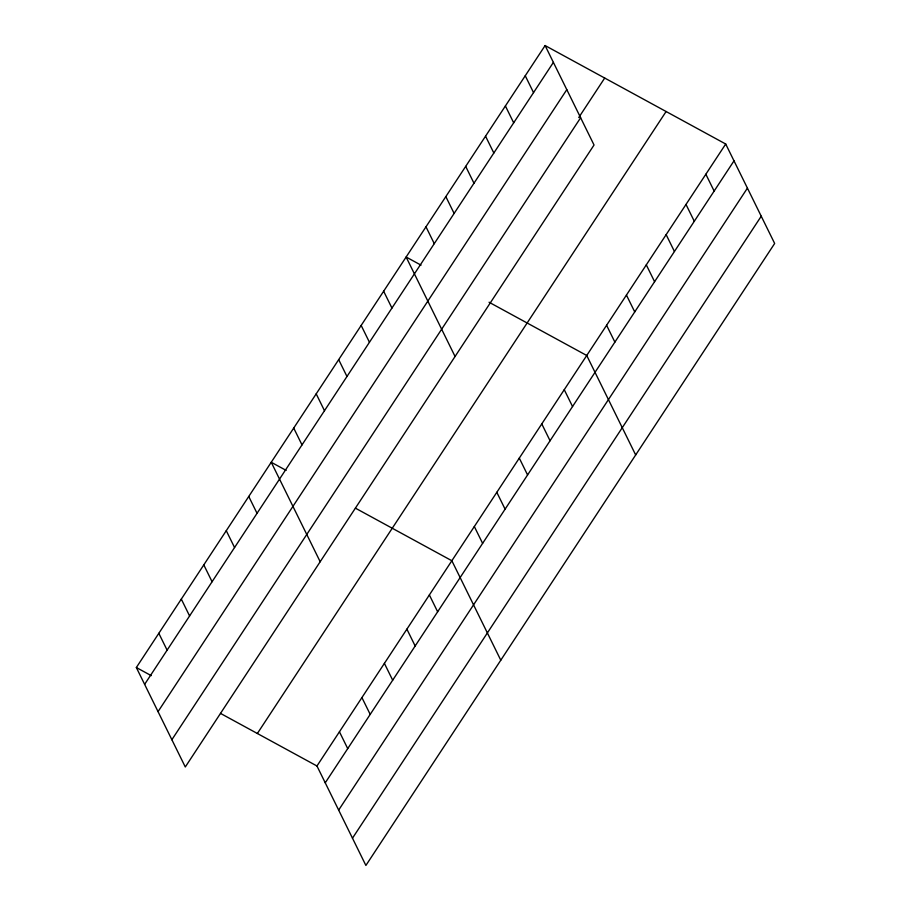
<?xml version="1.0" encoding="UTF-8"?>
<svg xmlns="http://www.w3.org/2000/svg" width="911" height="911" viewBox="0 0 911 911"><rect width="100%" height="100%" fill="white"/><g stroke="black" fill="none" stroke-linecap="round" stroke-linejoin="round"><path stroke-width="1.37" d="M545.108 45.55L594.04 145.008L185.286 766.982L136.343 667.524L545.108 45.55L725.714 144.018L774.657 243.476L365.892 865.45L316.96 765.992L220.508 713.404M144.633 684.355L553.387 62.392M158.047 711.628L566.801 89.654M578.747 117.553L604.71 78.05M171.872 739.721L580.626 117.747M257.357 733.492L666.112 111.518M316.96 765.992L725.714 144.018M325.238 782.822L734.004 160.86M338.653 810.095L747.419 188.121M352.477 838.188L761.243 216.214M421.03 265.147L406.124 257.016L455.067 356.486M489.059 302.236L586.73 355.484L635.673 454.953M286.134 470.395L271.239 462.264L320.182 561.734M355.404 508.156L451.845 560.732L500.788 660.202M136.343 667.524L151.249 675.643M705.854 174.229L714.144 191.071M686.006 204.44L694.296 221.282M666.146 234.651L674.436 251.482M646.298 264.862L654.588 281.693M525.248 75.761L533.539 92.603M626.438 295.073L634.728 311.904M505.4 105.972L513.679 122.814M606.589 325.273L614.879 342.115M485.54 136.183L493.83 153.014M465.692 166.394L473.971 183.225M564.251 389.692L572.541 406.534M445.832 196.605L454.122 213.436M541.772 423.9L550.062 440.742M425.984 226.805L434.262 243.647M519.293 458.108L527.571 474.95M496.802 492.316L505.093 509.158M383.645 291.224L391.935 308.066M474.324 526.524L482.614 543.366M361.166 325.432L369.445 342.274M338.676 359.64L346.966 376.482M429.366 594.94L437.644 611.782M316.197 393.848L324.487 410.69M406.887 629.159L415.165 645.99M293.718 428.056L302.008 444.898M384.396 663.367L392.687 680.198M361.918 697.575L370.208 714.406M248.749 496.472L257.039 513.314M339.439 731.784L347.717 748.614M226.27 530.692L234.56 547.522M203.791 564.9L212.081 581.73M181.312 599.108L189.59 615.938M158.821 633.316L167.112 650.147"/></g></svg>
